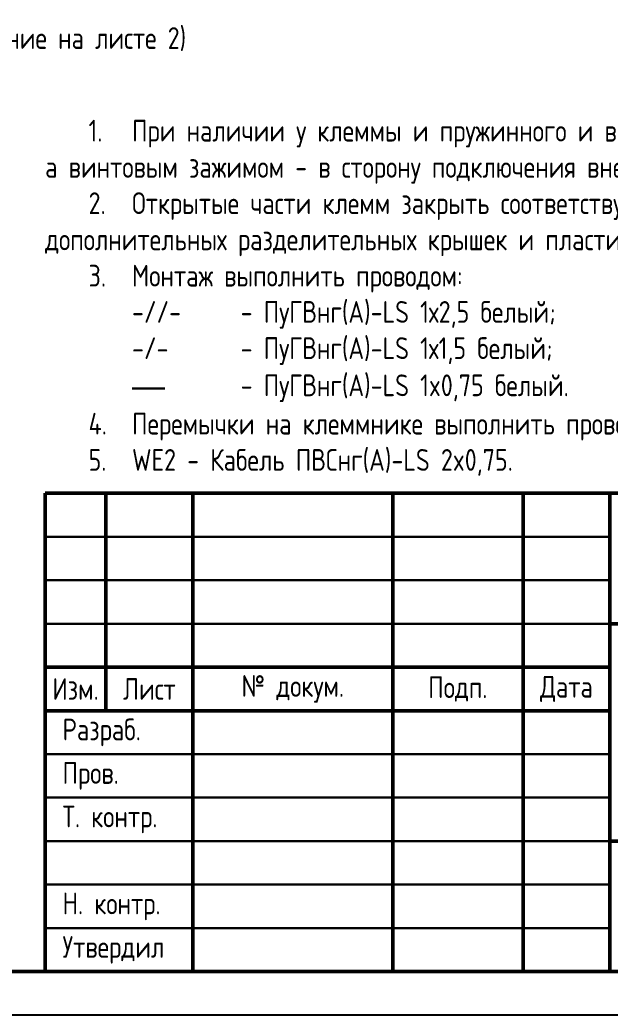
# Model space of a CAD drawing. Header units: millimetres. Extents: x -1102 to 3953, y -90 to 618.
# Drawn here: x 1364.1 to 1432, y 0 to 114.4 of the extents above; entities that cross this region are included whole.
import ezdxf

# ---------------------------------------------------------------- set-up
doc = ezdxf.new("R2010")
doc.units = ezdxf.units.MM
doc.styles.add('Gost_type_A', font='GOST_A.TTF')

# ---------------------------------------------------------------- blocks, each defined once
blk = doc.blocks.new('Штамп большой нижний')
at = {"lineweight": 50}
for points in [[(-185, 55), (-178, 55), (-178, 35), (-185, 35)], [(-178, 55), (-168, 55), (-168, 35), (-178, 35)], [(-168, 55), (-145, 55), (-145, 35), (-168, 35)], [(-145, 55), (-130, 55), (-130, 35), (-145, 35)], [(-130, 55), (-120, 55), (-120, 35), (-130, 35)], [(-120, 55), (0, 55), (0, 40), (-120, 40)], [(-120, 40), (-50, 40), (-50, 15), (-120, 15)], [(-185, 35), (-178, 35), (-178, 30), (-185, 30)], [(-178, 35), (-168, 35), (-168, 30), (-178, 30)], [(-168, 35), (-145, 35), (-145, 30), (-168, 30)], [(-145, 35), (-130, 35), (-130, 30), (-145, 30)], [(-130, 35), (-120, 35), (-120, 30), (-130, 30)], [(-185, 30), (-168, 30), (-168, 0), (-185, 0)], [(-168, 30), (-145, 30), (-145, 0), (-168, 0)], [(-145, 30), (-130, 30), (-130, 0), (-145, 0)], [(-130, 30), (-120, 30), (-120, 0), (-130, 0)], [(-120, 15), (-50, 15), (-50, 0), (-120, 0)]]:
    blk.add_lwpolyline(points, close=True, dxfattribs=at)
for points in [[(-185, 55), (-178, 55), (-178, 50), (-185, 50)], [(-178, 55), (-168, 55), (-168, 50), (-178, 50)], [(-168, 55), (-145, 55), (-145, 50), (-168, 50)], [(-145, 55), (-130, 55), (-130, 50), (-145, 50)], [(-130, 55), (-120, 55), (-120, 50), (-130, 50)], [(-185, 50), (-178, 50), (-178, 45), (-185, 45)], [(-178, 50), (-168, 50), (-168, 45), (-178, 45)], [(-168, 50), (-145, 50), (-145, 45), (-168, 45)], [(-145, 50), (-130, 50), (-130, 45), (-145, 45)], [(-130, 50), (-120, 50), (-120, 45), (-130, 45)], [(-185, 45), (-178, 45), (-178, 40), (-185, 40)], [(-178, 45), (-168, 45), (-168, 40), (-178, 40)], [(-168, 45), (-145, 45), (-145, 40), (-168, 40)], [(-145, 45), (-130, 45), (-130, 40), (-145, 40)], [(-130, 45), (-120, 45), (-120, 40), (-130, 40)], [(-185, 40), (-178, 40), (-178, 35), (-185, 35)], [(-178, 40), (-168, 40), (-168, 35), (-178, 35)], [(-168, 40), (-145, 40), (-145, 35), (-168, 35)], [(-145, 40), (-130, 40), (-130, 35), (-145, 35)], [(-130, 40), (-120, 40), (-120, 35), (-130, 35)], [(-185, 30), (-168, 30), (-168, 25), (-185, 25)], [(-168, 30), (-145, 30), (-145, 25), (-168, 25)], [(-145, 30), (-130, 30), (-130, 25), (-145, 25)], [(-130, 30), (-120, 30), (-120, 25), (-130, 25)], [(-185, 25), (-168, 25), (-168, 20), (-185, 20)], [(-168, 25), (-145, 25), (-145, 20), (-168, 20)], [(-145, 25), (-130, 25), (-130, 20), (-145, 20)], [(-130, 25), (-120, 25), (-120, 20), (-130, 20)], [(-185, 20), (-168, 20), (-168, 15), (-185, 15)], [(-168, 20), (-145, 20), (-145, 15), (-168, 15)], [(-145, 20), (-130, 20), (-130, 15), (-145, 15)], [(-130, 20), (-120, 20), (-120, 15), (-130, 15)], [(-185, 15), (-168, 15), (-168, 10), (-185, 10)], [(-168, 15), (-145, 15), (-145, 10), (-168, 10)], [(-145, 15), (-130, 15), (-130, 10), (-145, 10)], [(-130, 15), (-120, 15), (-120, 10), (-130, 10)], [(-185, 10), (-168, 10), (-168, 5), (-185, 5)], [(-168, 10), (-145, 10), (-145, 5), (-168, 5)], [(-145, 10), (-130, 10), (-130, 5), (-145, 5)], [(-130, 10), (-120, 10), (-120, 5), (-130, 5)], [(-185, 5), (-168, 5), (-168, 0), (-185, 0)], [(-168, 5), (-145, 5), (-145, 0), (-168, 0)], [(-145, 5), (-130, 5), (-130, 0), (-145, 0)], [(-130, 5), (-120, 5), (-120, 0), (-130, 0)]]:
    blk.add_lwpolyline(points, close=True)
at = {"char_height": 2.5, "style": 'Gost_type_A'}
for s, insert, width, attachment_point in [('Изм.', (-181.5, 32.5), 7, 5), ('Лист', (-173, 32.5), 10, 5), ('№ докум.', (-156.5, 32.5), 23, 5), ('Подп.', (-137.5, 32.5), 15, 5), ('Дата', (-125, 32.5), 10, 5), ('\\pxl0.8;Разраб.', (-185, 27.5), 17, 4), ('\\pxl0.8;Пров.', (-185, 22.5), 17, 4), ('\\pxl0.8;Т. контр.', (-185, 17.5), 17, 4), ('\\pxl0.8;Н. контр.', (-185, 7.5), 17, 4), ('\\pxl0.8;Утвердил', (-185, 2.5), 17, 4)]:
    blk.add_mtext(s, dxfattribs=dict(at, insert=insert, width=width, attachment_point=attachment_point))

msp = doc.modelspace()

# ---------------------------------------------------------------- linework, layer by layer
msp.add_lwpolyline([(1557, 420), (1557, 0), (1260, 0), (1260, 420)], close=True)
at = {"lineweight": 50}
msp.add_lwpolyline([(1552, 415), (1552, 5), (1280, 5), (1280, 415)], close=True, dxfattribs=at)

# ---------------------------------------------------------------- block references
msp.add_blockref('Штамп большой нижний', (1552, 5))

# ---------------------------------------------------------------- texts
at = {"char_height": 2.5, "style": 'Gost_type_A'}
for s, insert, width, attachment_point in [('Левая боковина (продолжение на листе 2)', (1356, 112), 90, 5), ('\\pxi2,ql,t4;1.^IПри наличии у клеммы и пружинного и винтового зажима, установить пружинным зажимом в сторону внутреннего монтажа шкафа, а винтовым зажимом - в сторону подключения внешних кабелей.\\P2.^IОткрытые части клемм закрыть соответствующими концевыми крышками. На данной схеме показаны только места установок дополнительных разделительных крышек и пластин (в зависимости от типа клемм).\\P{\\A1;3.^IМонтаж выполнить проводом:\\P\\pi0,l4,q*,t4,9;-//-^I- ПуГВнг(А)-LS 1х2,5 белый;\\P\\pi2.42857,l1.57143,ql,t1.57143,9;-/-  ^I- ПуГВнг(А)-LS 1х1,5 белый; \\P\\pi-5,l9,q*,t9;\\fArial|b0|i0|c0|p34;\\H1.08333x;―^I\\fGOST type A|b0|i0|c204|p34;\\H0.92308x;- ПуГВнг(А)-LS 1x0,75 белый.\\A0;\\fMS Shell Dlg 2|b0|i0|c204|p0;\\H0.70834x;\\P\\pi2,l0,ql,t4;\\A1;\\fGOST type A|b0|i0|c204|p34;\\H1.41176x;4.^IПеремычки на клеммнике выполнить проводом ПуГВнг(А)-LS 1х1,5 белый;\\P5.^IWE2 - Кабель ПВСнг(А)-LS 2x0,75.}', (1367, 62), 183, 7)]:
    msp.add_mtext(s, dxfattribs=dict(at, insert=insert, width=width, attachment_point=attachment_point))

doc.saveas('drawing.dxf')
